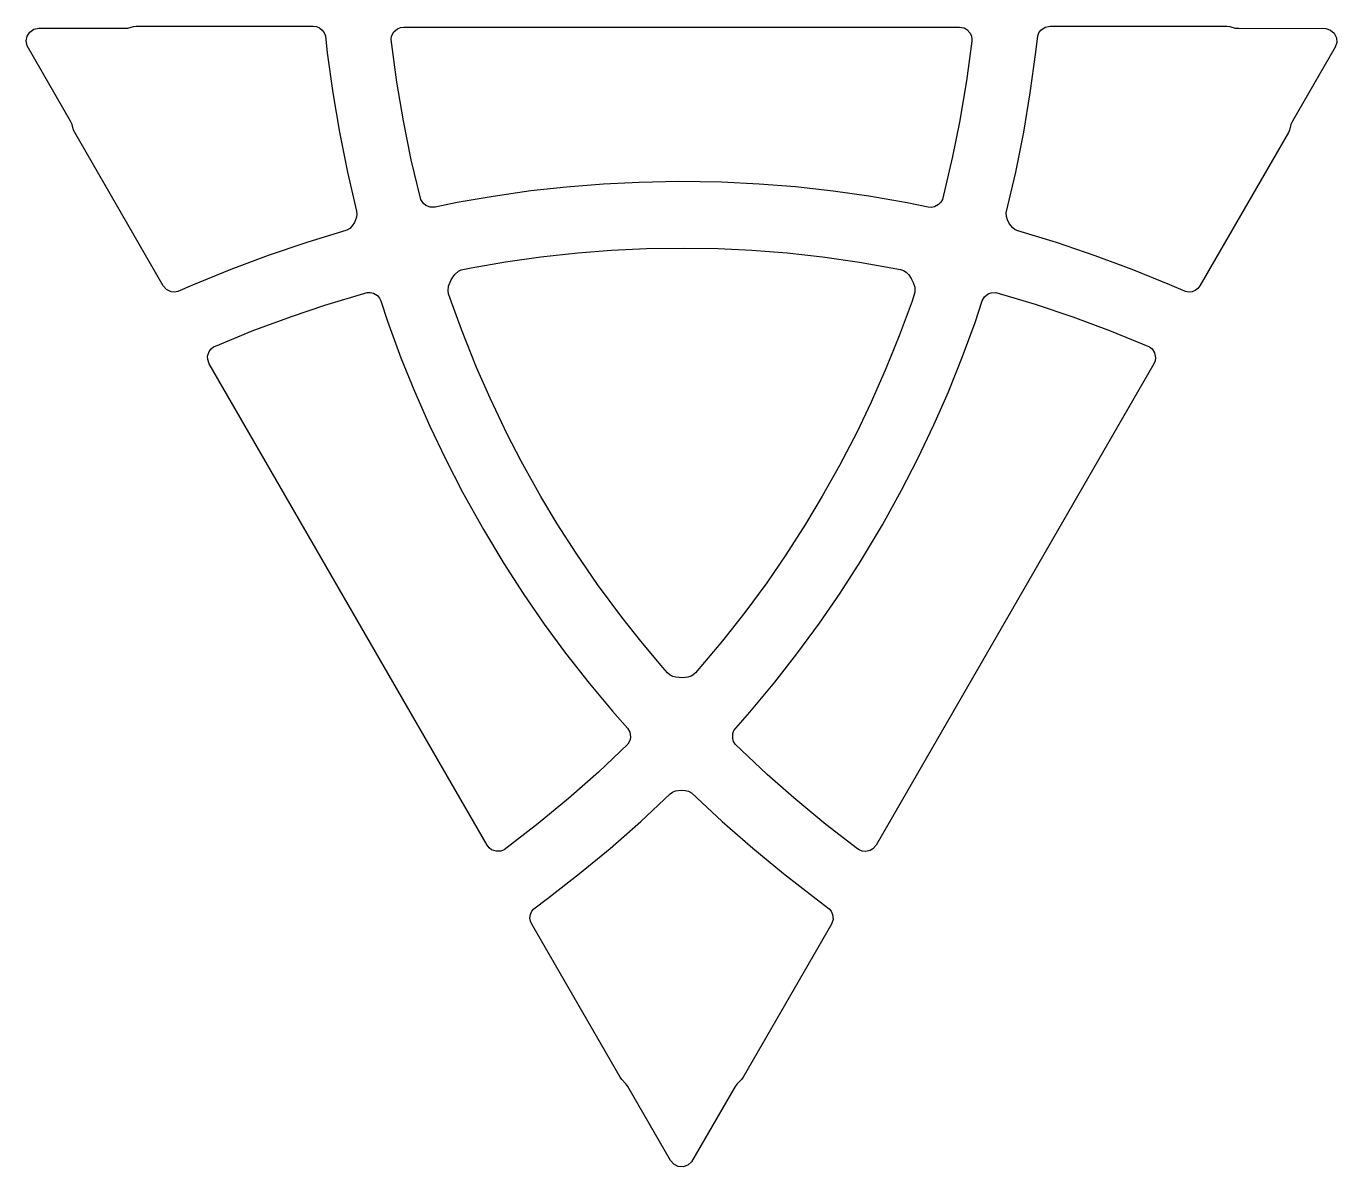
# Model space of a CAD drawing. Header units: millimetres. Extents: x 17.6 to 64.4, y 14.1 to 54.8.
import ezdxf

# ---------------------------------------------------------------- set-up
doc = ezdxf.new("R2010")
doc.units = ezdxf.units.MM

msp = doc.modelspace()

# ---------------------------------------------------------------- linework, layer by layer
at = {"layer": 'CUT'}
for points in [[(19.354617, 50.965904), (19.314616, 51.05731), (19.260488, 51.259264), (19.204949, 51.375617), (17.656649, 54.065052), (17.622394, 54.237259), (17.656649, 54.409467), (17.754196, 54.555457), (17.900187, 54.653005), (18.072394, 54.687259), (21.116926, 54.687259), (21.24546, 54.697337), (21.447421, 54.751439), (21.546582, 54.7625), (27.855671, 54.7625), (27.974206, 54.746608), (28.084369, 54.700053), (28.178378, 54.626124), (28.249594, 54.530044), (28.292985, 54.418597), (28.361011, 53.814247), (28.559028, 52.380637), (28.794253, 50.987277), (29.079801, 49.556367), (29.40435, 48.161476), (29.417799, 48.053581), (29.404976, 47.945609), (29.327446, 47.759605), (29.247484, 47.641908), (29.163556, 47.548688), (29.057156, 47.482255), (27.629403, 47.044855), (26.253213, 46.578802), (24.923181, 46.083711), (23.558441, 45.527685), (23.025638, 45.295351), (22.907424, 45.277201), (22.788604, 45.290831), (22.627462, 45.368161), (22.509134, 45.502119)], [(32.204914, 48.308561), (32.03542, 48.306076), (31.877032, 48.366472), (31.788874, 48.437776), (31.696701, 48.580038), (31.359109, 49.992809), (31.077084, 51.388936), (30.844515, 52.764454), (30.641039, 54.2934), (30.658475, 54.407914), (30.737472, 54.561992), (30.868798, 54.674837), (30.976058, 54.718574), (31.090929, 54.733483), (50.909074, 54.733483), (51.078988, 54.700171), (51.179727, 54.642993), (51.295438, 54.514185), (51.341528, 54.407915), (51.358965, 54.293401), (51.355348, 54.224694), (51.162376, 52.814937), (50.914056, 51.345778), (50.666911, 50.113198), (50.303281, 48.580133), (50.247733, 48.481325), (50.169256, 48.399532), (50.019764, 48.319722), (49.908137, 48.300022), (49.795128, 48.308842), (49.051381, 48.462215), (47.67769, 48.701474), (46.412915, 48.880196), (45.059299, 49.030653), (43.763927, 49.132212), (42.426492, 49.196464), (40.906084, 49.21765), (39.485782, 49.192343), (38.215291, 49.130897), (36.890629, 49.025179), (35.62028, 48.885202), (34.276483, 48.693631), (32.993158, 48.471347)], [(60.453418, 54.7625), (60.552578, 54.751439), (60.754539, 54.697337), (60.883074, 54.687259), (63.986342, 54.683409), (64.152606, 54.626971), (64.284615, 54.511202), (64.362272, 54.353728), (64.373756, 54.178523), (64.317317, 54.012259), (62.795051, 51.375618), (62.739512, 51.259265), (62.685384, 51.05731), (62.645384, 50.965904), (59.490839, 45.502073), (59.417808, 45.407364), (59.322409, 45.335238), (59.211381, 45.290788), (59.092565, 45.277154), (58.974353, 45.295299), (58.416958, 45.538562), (57.076407, 46.083879), (55.752109, 46.576849), (54.370131, 47.045012), (52.999845, 47.461389), (52.899681, 47.50369), (52.812586, 47.568781), (52.690267, 47.728926), (52.628319, 47.857023), (52.589552, 47.976318), (52.58522, 48.101678), (52.920296, 49.556849), (53.204777, 50.981691), (53.441033, 52.381078), (53.641869, 53.84099), (53.707064, 54.418579), (53.750452, 54.53003), (53.821667, 54.626116), (53.969207, 54.727004), (54.144382, 54.7625)], [(41.500374, 31.697781), (41.401571, 31.613418), (41.344087, 31.582798), (41.224576, 31.546191), (41.03554, 31.523855), (40.799166, 31.5411), (40.688367, 31.568886), (40.588314, 31.619328), (40.503825, 31.692926), (40.326795, 31.891151), (39.544152, 32.828772), (38.870298, 33.686424), (38.003512, 34.854619), (37.238925, 35.965676), (36.566157, 37.014895), (35.980679, 37.992859), (35.280351, 39.25194), (34.783727, 40.213252), (34.171156, 41.49763), (33.691074, 42.589818), (33.149754, 43.949696), (32.749794, 45.046316), (32.691634, 45.222113), (32.670522, 45.326331), (32.685796, 45.484632), (32.77075, 45.696135), (32.837933, 45.809654), (32.923205, 45.918329), (33.040052, 46.022548), (33.136302, 46.068063), (33.491153, 46.14491), (34.71784, 46.357709), (35.982374, 46.536497), (37.297914, 46.679006), (38.505265, 46.773627), (39.748867, 46.832058), (41.091004, 46.850448), (42.306342, 46.829465), (43.508781, 46.772747), (44.769091, 46.673741), (46.031284, 46.534807), (47.348609, 46.346408), (48.810883, 46.083882), (48.916036, 46.04786), (49.009151, 45.987162), (49.101895, 45.889371), (49.193769, 45.760267), (49.26776, 45.615807), (49.321003, 45.455138), (49.322819, 45.279261), (49.220972, 44.959531), (48.761274, 43.713213), (48.303562, 42.577148), (47.763633, 41.354461), (47.247572, 40.273946), (46.636662, 39.095873), (46.021012, 37.995694), (45.425909, 37.001649), (44.721056, 35.906519), (44.037193, 34.910458), (43.260953, 33.854068), (42.464214, 32.839106)], [(39.068143, 29.728951), (39.155042, 29.583408), (39.181932, 29.416042), (39.16426, 29.304042), (39.087144, 29.153087), (38.032444, 28.154338), (36.964375, 27.212035), (35.889427, 26.322865), (34.667059, 25.382176), (34.559168, 25.340019), (34.386234, 25.331393), (34.222845, 25.388704), (34.131337, 25.459725), (34.06099, 25.551752), (24.151918, 42.714769), (24.09581, 42.878574), (24.094958, 42.994406), (24.148654, 43.159018), (24.217641, 43.252069), (24.308095, 43.324426), (24.369405, 43.355647), (25.686777, 43.893407), (27.083265, 44.412935), (28.274283, 44.815192), (29.783771, 45.266811), (29.897116, 45.268109), (30.007189, 45.241043), (30.151053, 45.151484), (30.223927, 45.064661), (30.272793, 44.962383), (30.511841, 44.241593), (30.991483, 42.932312), (31.469093, 41.747623), (32.015602, 40.500129), (32.575334, 39.327525), (33.188408, 38.137146), (33.930265, 36.809842), (34.662332, 35.592477), (35.350791, 34.522923), (36.104677, 33.42859), (36.861075, 32.398424), (37.698878, 31.330448), (38.533045, 30.330198)], [(51.726943, 44.962487), (51.809538, 45.110516), (51.941036, 45.217486), (52.046866, 45.258181), (52.216156, 45.266874), (53.608447, 44.852852), (54.958541, 44.399029), (56.266058, 43.912681), (57.691903, 43.324424), (57.782357, 43.252066), (57.876294, 43.106614), (57.908357, 42.93646), (57.892605, 42.821701), (57.84808, 42.714766), (47.939008, 25.551748), (47.825202, 25.421254), (47.725315, 25.362602), (47.555909, 25.326797), (47.440831, 25.340016), (47.33294, 25.382173), (47.275247, 25.419659), (46.150847, 26.291656), (45.002679, 27.241287), (44.058806, 28.07161), (42.912948, 29.153056), (42.855151, 29.250566), (42.823555, 29.359425), (42.829183, 29.528795), (42.867937, 29.635316), (42.932079, 29.728774), (43.436778, 30.296192), (44.330827, 31.366214), (45.117993, 32.37218), (45.9251, 33.469218), (46.660739, 34.540262), (47.3851, 35.666389), (48.163651, 36.972509), (48.851886, 38.21518), (49.433918, 39.34618), (50.004695, 40.54623), (50.518646, 41.716373), (51.024639, 42.975921), (51.473798, 44.198455)], [(43.191966, 17.271596), (43.132806, 17.191251), (42.984972, 17.043398), (42.911977, 16.937123), (41.357009, 14.251539), (41.225, 14.13577), (41.058737, 14.079331), (40.883531, 14.090815), (40.726057, 14.168472), (40.610289, 14.300481), (39.088023, 16.937123), (39.015028, 17.043398), (38.867194, 17.191251), (38.808034, 17.271596), (35.65349, 22.735427), (35.607985, 22.846028), (35.593222, 22.964709), (35.610241, 23.083088), (35.657842, 23.192802), (35.732662, 23.286104), (36.222031, 23.647191), (37.364565, 24.535484), (38.453638, 25.435874), (39.550068, 26.398621), (40.595804, 27.377134), (40.682521, 27.442729), (40.782439, 27.48561), (40.982287, 27.511469), (41.124197, 27.501069), (41.246892, 27.474995), (41.357624, 27.416066), (42.450301, 26.398296), (43.542009, 25.439507), (44.635787, 24.535211), (45.799689, 23.631325), (46.267298, 23.286071), (46.342124, 23.192769), (46.389729, 23.083052), (46.403331, 22.904835), (46.346484, 22.735381)]]:
    msp.add_lwpolyline(points, close=True, dxfattribs=at)

doc.saveas('drawing.dxf')
